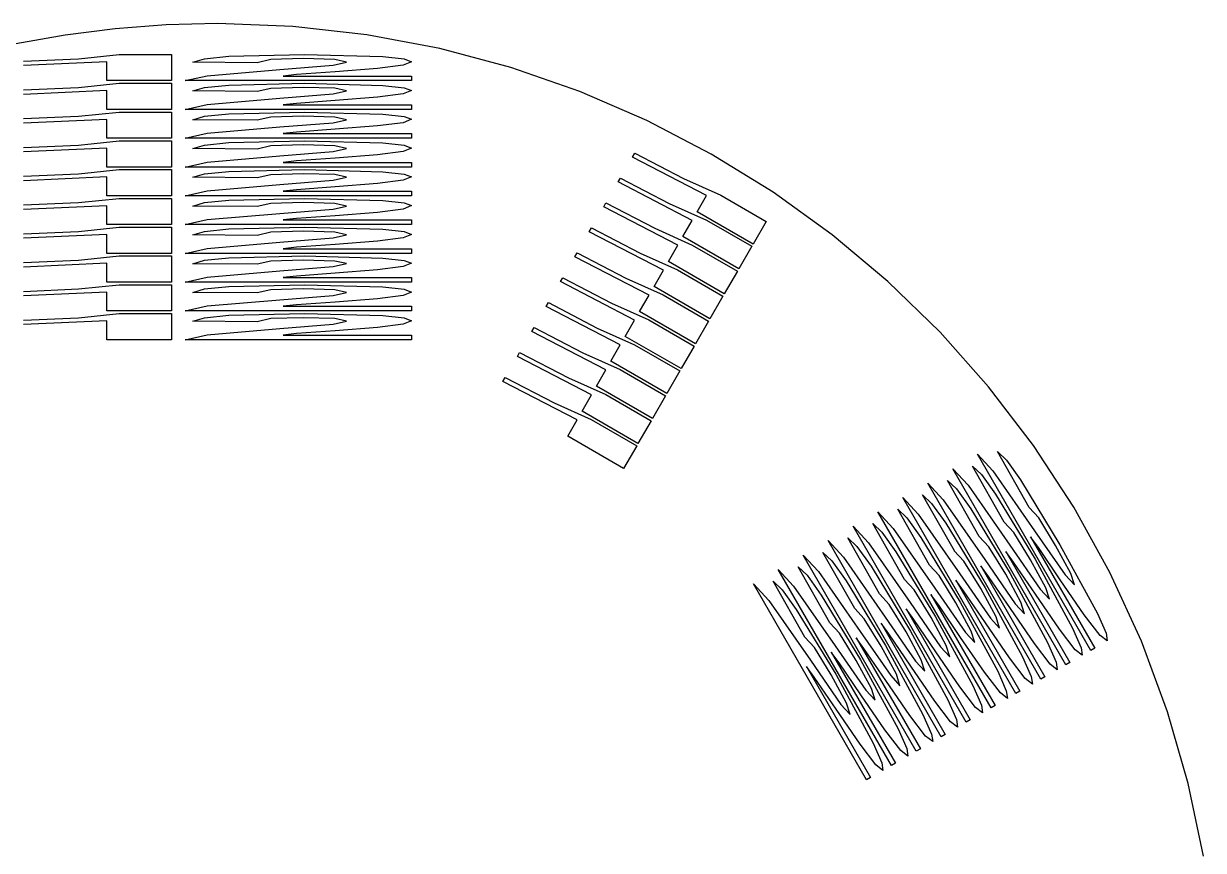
# Model space of a CAD drawing. Extents: x -1 to 188, y 67 to 298.
# Drawn here: x 88.8 to 187.2, y 164.8 to 233.7 of the extents above; entities that cross this region are included whole.
import ezdxf

# ---------------------------------------------------------------- set-up
doc = ezdxf.new("R2010")
doc.units = 0

msp = doc.modelspace()

# ---------------------------------------------------------------- linework, layer by layer
at = {"layer": 'Ebene_1'}
for p, q in [((96.489139, 233.247431), (92.315455, 232.717079)), ((100.7244, 233.569484), (96.489139, 233.247431)), ((105.016, 233.678), (100.7244, 233.569484)), ((111.298182, 233.4422), (105.016, 233.678)), ((117.481756, 232.744051), (111.298182, 233.4422)), ((92.315455, 232.717079), (88.208589, 231.98367)), ((123.545948, 231.597431), (117.481756, 232.744051)), ((129.469984, 230.016219), (123.545948, 231.597431)), ((95.79827, 230.490741), (88.84384, 230.175109)), ((95.79827, 230.490741), (88.84384, 230.175109)), ((88.84401, 230.553176), (93.42282, 230.754704)), ((88.84401, 230.553176), (93.42282, 230.754704)), ((93.42282, 230.754703), (96.81382, 231.102934)), ((93.42282, 230.754703), (96.81382, 231.102934)), ((95.7984, 228.921), (95.7984, 230.491)), ((95.7984, 228.921), (95.7984, 230.491)), ((96.81373, 231.10222), (101.182, 231.103)), ((96.81373, 231.10222), (101.182, 231.103)), ((101.1818, 231.10222), (101.182, 228.921)), ((101.182, 231.103), (101.182, 228.921)), ((102.949442, 230.459478), (103.940883, 230.754734)), ((102.949442, 230.459478), (103.940883, 230.754734)), ((108.313872, 230.41792), (102.949452, 230.459459)), ((108.313872, 230.41792), (102.949452, 230.459459)), ((103.940883, 230.754734), (105.957282, 230.952931)), ((103.940883, 230.754734), (105.957282, 230.952931)), ((105.957272, 230.952931), (112.279482, 231.102595)), ((105.957272, 230.952931), (112.279482, 231.102595)), ((109.463232, 230.67879), (108.313742, 230.417985)), ((109.463232, 230.67879), (108.313742, 230.417985)), ((112.145382, 230.757326), (109.463232, 230.67879)), ((112.145382, 230.757326), (109.463232, 230.67879)), ((114.808372, 230.681753), (112.145382, 230.757326)), ((114.808372, 230.681753), (112.145382, 230.757326)), ((112.279522, 231.1026), (118.812472, 230.929224)), ((112.279522, 231.1026), (118.812472, 230.929224)), ((114.674265, 230.213495), (115.785445, 230.46837)), ((114.674265, 230.213495), (115.785445, 230.46837)), ((115.785442, 230.46837), (114.808377, 230.681754)), ((115.785442, 230.46837), (114.808377, 230.681754)), ((118.812472, 230.929224), (120.594188, 230.734733)), ((118.812472, 230.929224), (120.594188, 230.734733)), ((121.18809, 230.498009), (120.498372, 230.217943)), ((121.18809, 230.498009), (120.498372, 230.217943)), ((120.594188, 230.734733), (121.188092, 230.498009)), ((120.594188, 230.734733), (121.188092, 230.498009)), ((102.317185, 228.921332), (104.156365, 229.336246)), ((102.317185, 228.921332), (104.156365, 229.336246)), ((104.156365, 229.336246), (110.210355, 229.857853)), ((104.156365, 229.336246), (110.210355, 229.857853)), ((110.210405, 229.857853), (114.674265, 230.213495)), ((110.210405, 229.857853), (114.674265, 230.213495)), ((110.4978, 229.307556), (121.188, 229.308)), ((110.4978, 229.307556), (121.188, 229.308)), ((111.58982, 229.423681), (110.49781, 229.308095)), ((111.58982, 229.423681), (110.49781, 229.308095)), ((114.82756, 229.663737), (111.58982, 229.423681)), ((114.82756, 229.663737), (111.58982, 229.423681)), ((118.35266, 229.94084), (114.82755, 229.663737)), ((118.35266, 229.94084), (114.82755, 229.663737)), ((120.49838, 230.217943), (118.35265, 229.94084)), ((120.49838, 230.217943), (118.35265, 229.94084)), ((121.1879, 229.307556), (121.188, 228.921)), ((121.1879, 229.307556), (121.188, 228.921)), ((135.233094, 228.014292), (129.469984, 230.016219)), ((88.84401, 228.153287), (93.42282, 228.354817)), ((93.42282, 228.354817), (96.81382, 228.703051)), ((101.18187, 228.92176), (95.7984, 228.921)), ((101.18187, 228.92176), (95.7984, 228.921)), ((96.81373, 228.70322), (101.182, 228.703)), ((101.182, 228.703), (101.182, 226.522)), ((121.188, 228.921), (102.317, 228.921)), ((121.188, 228.921), (102.317, 228.921)), ((102.949442, 228.06033), (103.940883, 228.355584)), ((103.940883, 228.355584), (105.957282, 228.55378)), ((105.957272, 228.55378), (112.279482, 228.703447)), ((109.463232, 228.279642), (108.313742, 228.01884)), ((112.145382, 228.358178), (109.463232, 228.279642)), ((114.808372, 228.282606), (112.145382, 228.358178)), ((112.279522, 228.703449), (118.812472, 228.530073)), ((115.785442, 228.069222), (114.808377, 228.282606)), ((118.812472, 228.530073), (120.594188, 228.335582)), ((120.594188, 228.335582), (121.188092, 228.098858)), ((95.79827, 228.090852), (88.84384, 227.775223)), ((95.7984, 226.522), (95.7984, 228.091)), ((108.313872, 228.018923), (102.949452, 228.060197)), ((104.156365, 226.937098), (110.210355, 227.458705)), ((110.210405, 227.458705), (114.674265, 227.814347)), ((114.674265, 227.814347), (115.785445, 228.069222)), ((118.35266, 227.541689), (114.82755, 227.264586)), ((120.49838, 227.818792), (118.35265, 227.541689)), ((121.18809, 228.098858), (120.498372, 227.818792)), ((140.814502, 225.605527), (135.233094, 228.014292)), ((93.42282, 225.955666), (96.81382, 226.303897)), ((101.18187, 226.52176), (95.7984, 226.522)), ((96.81373, 226.30349), (101.182, 226.304)), ((101.182, 226.304), (101.182, 224.122)), ((121.188, 226.522), (102.317, 226.522)), ((102.317185, 226.522184), (104.156365, 226.937098)), ((105.957272, 226.153894), (112.279482, 226.303561)), ((110.4978, 226.90882), (121.188, 226.909)), ((111.58982, 227.02453), (110.49781, 226.908947)), ((114.82756, 227.264586), (111.58982, 227.02453)), ((112.279522, 226.303563), (118.812472, 226.130187)), ((121.1879, 226.90882), (121.188, 226.522)), ((95.79827, 225.691701), (88.84384, 225.376072)), ((88.84401, 225.754136), (93.42282, 225.955666)), ((95.7984, 224.122), (95.7984, 225.692)), ((102.949442, 225.660444), (103.940883, 225.955698)), ((108.313872, 225.618923), (102.949452, 225.660462)), ((103.940883, 225.955698), (105.957282, 226.153894)), ((109.463232, 225.879756), (108.313742, 225.618951)), ((112.145382, 225.958292), (109.463232, 225.879756)), ((110.210405, 225.058817), (114.674265, 225.414456)), ((114.808372, 225.882719), (112.145382, 225.958292)), ((114.674265, 225.414457), (115.785445, 225.669332)), ((115.785442, 225.669333), (114.808377, 225.882719)), ((120.49838, 225.418906), (118.35265, 225.141803)), ((118.812472, 226.130187), (120.594188, 225.935696)), ((121.18809, 225.698972), (120.498372, 225.418906)), ((120.594188, 225.935696), (121.188092, 225.698972)), ((146.193437, 222.803804), (140.814502, 225.605527)), ((102.317185, 224.122296), (104.156365, 224.53721)), ((104.156365, 224.53721), (110.210355, 225.058817)), ((110.4978, 224.50882), (121.188, 224.509)), ((111.58982, 224.624641), (110.49781, 224.509058)), ((114.82756, 224.8647), (111.58982, 224.624641)), ((118.35266, 225.141803), (114.82755, 224.8647)), ((121.1879, 224.50882), (121.188, 224.122)), ((88.84401, 223.35425), (93.42282, 223.55578)), ((93.42282, 223.55578), (96.81382, 223.904011)), ((101.18187, 224.12249), (95.7984, 224.122)), ((96.81373, 223.90422), (101.182, 223.904)), ((101.182, 223.904), (101.182, 221.723)), ((121.188, 224.122), (102.317, 224.122)), ((102.949442, 223.261291), (103.940883, 223.556548)), ((103.940883, 223.556548), (105.957282, 223.754744)), ((105.957272, 223.754743), (112.279482, 223.90441)), ((109.463232, 223.480603), (108.313742, 223.219801)), ((112.145382, 223.559142), (109.463232, 223.480604)), ((114.808372, 223.483567), (112.145382, 223.55914)), ((112.279522, 223.904412), (118.812472, 223.731036)), ((115.785442, 223.270181), (114.808377, 223.483567)), ((118.812472, 223.731036), (120.594188, 223.536545)), ((120.594188, 223.536545), (121.188092, 223.299821)), ((95.79827, 223.292815), (88.84384, 222.977186)), ((95.7984, 221.723), (95.7984, 223.292)), ((108.313872, 223.219924), (102.949452, 223.261198)), ((104.15596, 222.138393), (110.20995, 222.66)), ((110.21, 222.66), (114.67386, 223.015639)), ((114.82756, 222.465549), (111.58982, 222.22549)), ((114.674265, 223.015305), (115.785445, 223.27018)), ((118.35266, 222.742652), (114.82755, 222.465549)), ((120.49838, 223.019755), (118.35265, 222.742652)), ((121.18809, 223.299821), (120.498372, 223.019755)), ((139.62, 222.556), (139.808912, 222.883289)), ((139.62, 222.556), (139.808912, 222.883289)), ((145.800602, 219.352189), (139.620082, 222.556059)), ((145.800602, 219.352189), (139.620082, 222.556059)), ((139.808631, 222.884075), (143.874761, 220.769195)), ((139.809015, 222.883294), (143.875145, 220.768414)), ((151.349125, 219.623), (146.193437, 222.803804)), ((93.42282, 221.15665), (96.81382, 221.504881)), ((101.18187, 221.72276), (95.7984, 221.723)), ((96.81373, 221.50549), (101.182, 221.505)), ((101.182, 221.505), (101.182, 219.324)), ((102.31678, 221.723479), (104.15596, 222.138393)), ((121.188, 221.723), (102.317, 221.723)), ((105.957272, 221.355878), (112.279482, 221.505545)), ((110.4978, 222.10982), (121.188, 222.11)), ((111.58982, 222.22549), (110.49781, 222.109907)), ((112.279522, 221.505547), (118.812472, 221.332171)), ((121.1879, 222.10982), (121.188, 221.723)), ((95.79827, 220.892688), (88.84384, 220.577056)), ((88.84401, 220.95512), (93.42282, 221.15665)), ((95.7984, 219.324), (95.7984, 220.893)), ((102.949442, 220.862428), (103.940883, 221.157682)), ((108.313872, 220.820923), (102.949452, 220.862462)), ((103.940883, 221.157682), (105.957282, 221.355878)), ((109.463232, 221.08174), (108.313742, 220.820935)), ((112.145382, 221.160276), (109.463232, 221.08174)), ((110.210405, 220.260801), (114.674265, 220.61644)), ((114.808372, 221.084703), (112.145382, 221.160276)), ((114.674265, 220.616441), (115.785445, 220.871316)), ((115.785442, 220.871317), (114.808377, 221.084703)), ((120.49838, 220.62089), (118.35265, 220.343787)), ((118.812472, 221.332171), (120.594188, 221.13768)), ((121.18809, 220.900956), (120.498372, 220.62089)), ((120.594188, 221.13768), (121.188092, 220.900956)), ((138.42, 220.479), (138.608912, 220.806025)), ((144.600522, 217.275035), (138.420002, 220.478905)), ((138.609561, 220.806179), (142.675691, 218.691299)), ((143.874761, 220.769205), (146.985571, 219.375275)), ((143.875145, 220.768424), (146.985955, 219.374494)), ((102.317185, 219.32428), (104.156365, 219.739194)), ((104.156365, 219.739194), (110.210355, 220.260801)), ((110.4978, 219.71082), (121.188, 219.711)), ((111.58982, 219.826625), (110.49781, 219.711042)), ((114.82756, 220.066684), (111.58982, 219.826625)), ((118.35266, 220.343787), (114.82755, 220.066684)), ((121.1879, 219.71082), (121.188, 219.324)), ((156.260794, 216.076993), (151.349125, 219.623)), ((95.79827, 218.493799), (88.84384, 218.17817)), ((88.84401, 218.556234), (93.42282, 218.757764)), ((93.42282, 218.757764), (96.81382, 219.105995)), ((101.18187, 219.32376), (95.7984, 219.324)), ((95.7984, 216.924), (95.7984, 218.494)), ((96.81373, 219.10522), (101.182, 219.106)), ((101.182, 219.106), (101.182, 216.924)), ((121.188, 219.324), (102.317, 219.324)), ((102.949442, 218.462276), (103.940883, 218.757533)), ((108.313872, 218.42066), (102.949452, 218.462199)), ((103.940883, 218.757533), (105.957282, 218.955729)), ((105.957272, 218.955728), (112.279482, 219.105395)), ((109.463232, 218.681589), (108.313742, 218.420787)), ((112.145382, 218.760128), (109.463232, 218.681589)), ((114.808372, 218.684553), (112.145382, 218.760125)), ((112.279522, 219.105397), (118.812472, 218.932021)), ((114.674265, 218.21629), (115.785445, 218.471165)), ((115.785442, 218.471166), (114.808377, 218.684552)), ((118.812472, 218.932021), (120.594188, 218.73753)), ((121.18809, 218.500806), (120.498372, 218.22074)), ((120.594188, 218.73753), (121.188092, 218.500806)), ((137.221, 218.401), (137.409912, 218.728289)), ((137.41, 218.728), (141.47613, 216.61312)), ((142.675691, 218.691299), (145.786501, 217.297379)), ((145.015912, 217.993259), (145.800665, 219.352159)), ((145.015912, 217.993259), (145.800665, 219.352159)), ((146.985611, 219.375165), (150.768351, 217.191295)), ((146.985995, 219.374384), (150.768735, 217.190514)), ((104.156365, 217.339043), (110.210355, 217.86065)), ((110.210405, 217.86065), (114.674265, 218.216289)), ((114.82756, 217.666534), (111.58982, 217.426475)), ((118.35266, 217.943637), (114.82755, 217.666534)), ((120.49838, 218.22074), (118.35265, 217.943637)), ((143.401452, 215.197139), (137.220932, 218.401009)), ((149.678125, 215.301389), (145.015905, 217.993259)), ((149.678125, 215.301389), (145.015905, 217.993259)), ((93.42282, 216.357878), (96.81382, 216.706109)), ((101.18187, 216.92476), (95.7984, 216.924)), ((96.81373, 216.70622), (101.182, 216.706)), ((101.182, 216.706), (101.182, 214.525)), ((121.188, 216.924), (102.317, 216.924)), ((102.317185, 216.924129), (104.156365, 217.339043)), ((103.940883, 216.358645), (105.957282, 216.556841)), ((105.957272, 216.556841), (112.279482, 216.706505)), ((110.4978, 217.31082), (121.188, 217.311)), ((111.58982, 217.426475), (110.49781, 217.310892)), ((112.279522, 216.706507), (118.812472, 216.533134)), ((118.812472, 216.533134), (120.594188, 216.338642)), ((121.1879, 217.31082), (121.188, 216.924)), ((136.020625, 216.322779), (136.209802, 216.650068)), ((136.209675, 216.650139), (140.275805, 214.535259)), ((141.475495, 216.613188), (144.586305, 215.219268)), ((143.815902, 215.916005), (144.600391, 217.274905)), ((145.786621, 217.297419), (149.569361, 215.113289)), ((150.768351, 217.191295), (149.677741, 215.302175)), ((150.768735, 217.190514), (149.678125, 215.301394)), ((95.79827, 216.094648), (88.84384, 215.779019)), ((88.84401, 216.156348), (93.42282, 216.357878)), ((95.7984, 214.525), (95.7984, 216.094)), ((102.949442, 216.063388), (103.940883, 216.358645)), ((108.313872, 216.021923), (102.949452, 216.063462)), ((109.463232, 216.282701), (108.313742, 216.021899)), ((112.145382, 216.36124), (109.463232, 216.282701)), ((110.210405, 215.461766), (114.674265, 215.817405)), ((114.808372, 216.285665), (112.145382, 216.36124)), ((114.674265, 215.817406), (115.785445, 216.072281)), ((115.785442, 216.072281), (114.808377, 216.285665)), ((118.35266, 215.54475), (114.82755, 215.267644)), ((120.49838, 215.821853), (118.35265, 215.54475)), ((121.18809, 216.101919), (120.498372, 215.821853)), ((120.594188, 216.338642), (121.188092, 216.101919)), ((142.201262, 213.119018), (136.020742, 216.322888)), ((148.478121, 213.224405), (143.815901, 215.916005)), ((160.90767, 212.17966), (156.260794, 216.076993)), ((101.18187, 214.52476), (95.7984, 214.525)), ((121.188, 214.525), (102.317, 214.525)), ((102.317185, 214.525245), (104.156365, 214.940159)), ((104.156365, 214.940159), (110.210355, 215.461766)), ((110.4978, 214.91182), (121.188, 214.912)), ((111.58982, 215.027588), (110.49781, 214.912005)), ((114.82756, 215.267644), (111.58982, 215.027588)), ((121.1879, 214.91182), (121.188, 214.525)), ((134.821, 214.245), (135.009912, 214.572289)), ((135.01, 214.572), (139.07613, 212.45712)), ((140.275805, 214.535259), (143.386615, 213.141339)), ((142.616912, 213.838009), (143.401401, 215.197169)), ((144.586225, 215.219208), (148.369235, 213.035338)), ((149.569361, 215.113289), (148.478751, 213.224429)), ((95.79827, 213.694762), (88.84384, 213.37913)), ((88.84401, 213.757197), (93.42282, 213.958727)), ((93.42282, 213.958727), (96.81382, 214.306958)), ((95.7984, 212.126), (95.7984, 213.695)), ((96.81373, 214.30722), (101.182, 214.307)), ((101.182, 214.307), (101.182, 212.126)), ((102.949442, 213.663502), (103.940883, 213.958759)), ((108.313872, 213.621923), (102.949452, 213.663462)), ((103.940883, 213.958759), (105.957282, 214.156955)), ((105.957272, 214.156955), (112.279482, 214.306619)), ((109.463232, 213.882815), (108.313742, 213.622013)), ((112.145382, 213.961354), (109.463232, 213.882815)), ((114.808372, 213.885779), (112.145382, 213.961354)), ((112.279522, 214.306621), (118.812472, 214.133248)), ((114.674265, 213.41752), (115.785445, 213.672395)), ((115.785442, 213.672395), (114.808377, 213.885779)), ((118.812472, 214.133248), (120.594188, 213.938757)), ((121.18809, 213.702033), (120.498372, 213.421967)), ((120.594188, 213.938757), (121.188092, 213.702033)), ((141.001572, 211.041099), (134.821052, 214.244969)), ((147.279131, 211.146399), (142.616911, 213.837999)), ((102.31678, 212.125477), (104.15596, 212.540393)), ((104.15596, 212.540393), (110.20995, 213.062)), ((110.21, 213.062), (114.67386, 213.417639)), ((111.58982, 212.627702), (110.49781, 212.512119)), ((114.82756, 212.867758), (111.58982, 212.627702)), ((118.35266, 213.144861), (114.82755, 212.867758)), ((120.49838, 213.421967), (118.35265, 213.144861)), ((141.416532, 211.760048), (142.201285, 213.118948)), ((143.386615, 213.141429), (147.169355, 210.957299)), ((148.369235, 213.035338), (147.278625, 211.146218)), ((88.84401, 211.357311), (93.42282, 211.558841)), ((93.42282, 211.558841), (96.81382, 211.907069)), ((101.18187, 212.12576), (95.7984, 212.126)), ((96.81373, 211.90722), (101.182, 211.907)), ((101.182, 211.907), (101.182, 209.726)), ((121.188, 212.126), (102.317, 212.126)), ((102.949442, 211.264351), (103.940883, 211.559607)), ((103.940883, 211.559607), (105.957282, 211.757804)), ((105.957272, 211.757804), (112.279482, 211.907468)), ((112.145382, 211.5622), (109.463232, 211.483664)), ((110.4978, 212.512556), (121.188, 212.512)), ((114.808372, 211.486627), (112.145382, 211.5622)), ((112.279522, 211.90747), (118.812472, 211.734097)), ((118.812472, 211.734097), (120.594188, 211.539605)), ((120.594188, 211.539605), (121.188092, 211.302882)), ((121.1879, 212.512556), (121.188, 212.126)), ((139.802502, 208.963199), (133.621972, 212.167069)), ((133.622, 212.167), (133.810912, 212.494289)), ((133.810541, 212.494075), (137.876671, 210.379195)), ((139.076731, 212.457369), (142.187541, 211.063449)), ((146.078745, 209.068178), (141.416525, 211.760048)), ((165.268981, 207.94488), (160.90767, 212.17966)), ((95.79827, 211.295876), (88.84384, 210.980244)), ((95.7984, 209.726), (95.7984, 211.295)), ((108.313872, 211.222923), (102.949452, 211.264462)), ((104.156365, 210.141123), (110.210355, 210.662727)), ((109.463232, 211.483664), (108.313742, 211.222862)), ((110.210405, 210.662727), (114.674265, 211.018369)), ((114.674265, 211.018369), (115.785445, 211.273244)), ((115.785442, 211.273244), (114.808377, 211.486628)), ((118.35266, 210.745713), (114.82755, 210.468607)), ((120.49838, 211.022816), (118.35265, 210.745713)), ((121.18809, 211.302882), (120.498372, 211.022816)), ((140.216912, 209.682009), (141.001665, 211.041169)), ((142.187611, 211.063419), (145.970351, 208.879289)), ((147.169355, 210.957289), (146.078745, 209.068169)), ((101.18187, 209.72576), (95.7984, 209.726)), ((121.187865, 209.726176), (102.317, 209.726)), ((102.317185, 209.726206), (104.156365, 210.141122)), ((110.4978, 210.11282), (121.188, 210.113)), ((111.58982, 210.228551), (110.49781, 210.112968)), ((114.82756, 210.468607), (111.58982, 210.228551)), ((121.1879, 210.11282), (121.188, 209.726)), ((138.602422, 206.885035), (132.421902, 210.088905)), ((132.422, 210.089), (132.610912, 210.416025)), ((132.611, 210.416), (136.67713, 208.30112)), ((137.876671, 210.379195), (140.987481, 208.985275)), ((144.879125, 206.990399), (140.216905, 209.681999)), ((95.79827, 208.895725), (88.84384, 208.580093)), ((88.84401, 208.95816), (93.42282, 209.159688)), ((93.42282, 209.159687), (96.81382, 209.507921)), ((95.7984, 207.327), (95.7984, 208.896)), ((96.81373, 209.50822), (101.182, 209.508)), ((101.182, 209.508), (101.182, 207.327)), ((102.949442, 208.865462), (103.940883, 209.160718)), ((108.313872, 208.82392), (102.949452, 208.865459)), ((103.940883, 209.160718), (105.957282, 209.358915)), ((105.957272, 209.358915), (112.279482, 209.508579)), ((109.463232, 209.084774), (108.313742, 208.823972)), ((112.145382, 209.16331), (109.463232, 209.084774)), ((110.210405, 208.263837), (114.674265, 208.619479)), ((114.808372, 209.087737), (112.145382, 209.16331)), ((112.279522, 209.508584), (118.812472, 209.335208)), ((114.674265, 208.619479), (115.785445, 208.874354)), ((115.785442, 208.874354), (114.808377, 209.087738)), ((120.49838, 208.623927), (118.35265, 208.346824)), ((118.812472, 209.335208), (120.594188, 209.140718)), ((121.18809, 208.903996), (120.498372, 208.623927)), ((120.594188, 209.140718), (121.188092, 208.903996)), ((139.017902, 207.604259), (139.802391, 208.963159)), ((140.987351, 208.985145), (144.770361, 206.801275)), ((145.970351, 208.879289), (144.879741, 206.990429)), ((102.317185, 207.327316), (104.156365, 207.74223)), ((104.156365, 207.74223), (110.210355, 208.263837)), ((110.4978, 207.713556), (121.188, 207.714)), ((111.58982, 207.829665), (110.49781, 207.714082)), ((114.82756, 208.069721), (111.58982, 207.829665)), ((118.35266, 208.346824), (114.82755, 208.069721)), ((121.1879, 207.713556), (121.188, 207.327)), ((131.222, 208.011), (131.411, 208.338)), ((137.4027, 204.80685), (131.22218, 208.01072)), ((131.41098, 208.33813), (135.47711, 206.22325)), ((136.676933, 208.30101), (139.787743, 206.90709)), ((143.680121, 204.912389), (139.017901, 207.604259)), ((169.323953, 203.386531), (165.268981, 207.94488)), ((101.18187, 207.32676), (95.7984, 207.327)), ((121.188, 207.327), (102.317, 207.327)), ((137.817912, 205.525995), (138.602401, 206.885155)), ((139.787693, 206.90712), (143.570703, 204.72299)), ((144.770361, 206.801275), (143.679751, 204.912155)), ((130.022709, 205.93277), (130.211621, 206.260059)), ((136.203241, 202.729019), (130.022721, 205.932889)), ((130.211659, 206.26013), (134.277789, 204.14525)), ((135.47711, 206.22325), (138.58792, 204.82933)), ((136.618, 203.44771), (137.402753, 204.80687)), ((142.480131, 202.834385), (137.817911, 205.525985)), ((138.58795, 204.82926), (142.37069, 202.64539)), ((143.570703, 204.72299), (142.480093, 202.83413)), ((135.003462, 200.651089), (128.822942, 203.854959)), ((128.823, 203.855), (129.011912, 204.182289)), ((129.011638, 204.18193), (133.077768, 202.06705)), ((134.277789, 204.14525), (137.388599, 202.75133)), ((135.418, 201.37), (136.203, 202.729)), ((141.280213, 200.7561), (136.617993, 203.4477)), ((137.388709, 202.75142), (141.171449, 200.56729)), ((173.051814, 198.518491), (169.323953, 203.386531)), ((133.077768, 202.06705), (136.188578, 200.67313)), ((142.37069, 202.64539), (141.28008, 200.75627)), ((140.08046, 198.67823), (135.41824, 201.3701)), ((134.219, 199.292), (135.003489, 200.65116)), ((136.188488, 200.67312), (139.971498, 198.48899)), ((141.171449, 200.56728), (140.080839, 198.67816)), ((138.881219, 196.60039), (134.218999, 199.29199)), ((139.971498, 198.48899), (138.880888, 196.60013)), ((177.837, 181.43), (168.402, 197.772)), ((177.837, 181.43), (168.402, 197.772)), ((168.40236, 197.77243), (169.68128, 196.38711)), ((168.40236, 197.77243), (169.68128, 196.38711)), ((170.05, 197.994), (170.801418, 197.283017)), ((172.696, 193.327), (170.05, 197.994)), ((170.05, 197.994), (170.801418, 197.283017)), ((172.696, 193.327), (170.05, 197.994)), ((176.431791, 193.354637), (173.051814, 198.518491)), ((170.618229, 192.1276), (167.971869, 196.79405)), ((167.972, 196.794), (168.723418, 196.083019)), ((170.801418, 197.283017), (171.98126, 195.63586)), ((170.801418, 197.283017), (171.98126, 195.63586)), ((166.323818, 196.572436), (167.602738, 195.187116)), ((175.76, 180.23), (166.324, 196.572)), ((168.723418, 196.083019), (169.90326, 194.43586)), ((169.68128, 196.38711), (173.16, 191.405)), ((169.68128, 196.38711), (173.16, 191.405)), ((164.245917, 195.372516), (165.524837, 193.987196)), ((173.682, 179.03), (164.246, 195.373)), ((165.894102, 195.5941), (166.64552, 194.88312)), ((168.540228, 190.92777), (165.894138, 195.59422)), ((166.64552, 194.88312), (167.825362, 193.23596)), ((167.602738, 195.187116), (171.081458, 190.205006)), ((171.981401, 195.635263), (175.272121, 190.234903)), ((171.981431, 195.635233), (175.272151, 190.234873)), ((162.168, 194.173), (163.44692, 192.78768)), ((171.604, 177.83), (162.168, 194.173)), ((166.463, 189.729), (163.816, 194.395)), ((163.81602, 194.39444), (164.567438, 193.683458)), ((165.524837, 193.987196), (169.003557, 189.005086)), ((169.903262, 194.436152), (173.193982, 189.035792)), ((169.526, 176.631), (160.09, 192.974)), ((160.090556, 192.973556), (161.369476, 191.588236)), ((161.73874, 193.19513), (162.490158, 192.48415)), ((164.384903, 188.52868), (161.738813, 193.19513)), ((164.567438, 193.683458), (165.74728, 192.0363)), ((167.825362, 193.23597), (171.116082, 187.83561)), ((173.49685, 192.46257), (172.69624, 193.327659)), ((173.49685, 192.46257), (172.69624, 193.327659)), ((179.443111, 187.908847), (176.431791, 193.354637)), ((162.307327, 187.32863), (159.660967, 191.99508)), ((159.661, 191.995), (160.412417, 191.284019)), ((162.490158, 192.48415), (163.67, 190.83699)), ((163.447, 192.788), (166.92572, 187.80589)), ((165.74728, 192.03631), (169.038, 186.63595)), ((171.418829, 191.26255), (170.618219, 192.127636)), ((174.90594, 190.179029), (173.49685, 192.462569)), ((174.90594, 190.179029), (173.49685, 192.462569)), ((167.448, 175.431), (158.012, 191.774)), ((158.01283, 191.773426), (159.29175, 190.388106)), ((160.412417, 191.284019), (161.59226, 189.63686)), ((161.369476, 191.588236), (164.848196, 186.606126)), ((169.340928, 190.06264), (168.540318, 190.927726)), ((172.827919, 188.979006), (171.418829, 191.262546)), ((172.827158, 190.88062), (178.172268, 181.6226)), ((173.473268, 189.99277), (172.827162, 190.880695)), ((172.827188, 190.88059), (178.172298, 181.62257)), ((173.473298, 189.99274), (172.827192, 190.880665)), ((173.16, 191.405), (175.69992, 187.71701)), ((173.16, 191.405), (175.69992, 187.71701)), ((165.37, 174.232), (155.934, 190.574)), ((155.934692, 190.574549), (157.213612, 189.189219)), ((157.582992, 190.796082), (158.33441, 190.085099)), ((160.229, 186.129), (157.583, 190.796)), ((158.33441, 190.085099), (159.514252, 188.437942)), ((159.29175, 190.388106), (162.77047, 185.405996)), ((163.67, 190.837), (166.96072, 185.43664)), ((170.750018, 187.779096), (169.340928, 190.062636)), ((171.081458, 190.205006), (173.621378, 186.517016)), ((175.300032, 187.308845), (173.473272, 189.992775)), ((175.300062, 187.308815), (173.473302, 189.992745)), ((176.17199, 187.835029), (174.90594, 190.179029)), ((176.17199, 187.835029), (174.90594, 190.179029)), ((175.272111, 190.234943), (178.388441, 184.490563)), ((175.272141, 190.234913), (178.388471, 184.490533)), ((153.85636, 189.37442), (155.13528, 187.9891)), ((163.292, 173.032), (153.857, 189.375)), ((155.505, 189.596), (156.256418, 188.885019)), ((158.151118, 184.92951), (155.505028, 189.59596)), ((157.213612, 189.189229), (160.692332, 184.207119)), ((161.591422, 189.637122), (164.882142, 184.236762)), ((167.26292, 188.86363), (166.46231, 189.728716)), ((169.003557, 189.005096), (171.543477, 185.317096)), ((170.748928, 189.68159), (176.094298, 180.42357)), ((171.395138, 188.79367), (170.749032, 189.681592)), ((174.093969, 186.635006), (172.827919, 188.979006)), ((173.193972, 189.035842), (176.310302, 183.291452)), ((151.778851, 188.174879), (153.057771, 186.789559)), ((161.214, 171.832), (151.779, 188.175)), ((156.073291, 183.73002), (153.426931, 188.39647)), ((153.42703, 188.39644), (154.178448, 187.68546)), ((155.13528, 187.9891), (158.614, 183.00699)), ((156.256418, 188.885019), (157.43626, 187.23786)), ((159.514252, 188.437952), (162.804972, 183.037592)), ((165.185563, 187.66368), (164.384956, 188.528766)), ((168.67201, 186.580086), (167.26292, 188.863626)), ((169.317238, 187.59349), (168.671132, 188.481412)), ((168.671188, 188.48149), (174.016298, 179.22347)), ((173.221902, 186.109742), (171.395142, 188.793672)), ((149.701, 186.975), (150.97992, 185.58968)), ((159.136, 170.633), (149.701, 186.975)), ((151.349, 187.197), (152.100418, 186.486019)), ((153.995158, 182.53065), (151.349068, 187.1971)), ((154.178448, 187.68546), (155.35829, 186.0383)), ((157.436362, 187.237935), (160.727082, 181.837575)), ((163.107827, 186.46355), (162.30722, 187.328636)), ((166.594656, 185.380136), (165.185566, 187.663676)), ((166.593188, 187.28229), (171.938298, 178.02427)), ((167.239358, 186.39449), (166.593252, 187.282412)), ((166.925549, 187.806086), (169.465469, 184.118096)), ((171.144002, 184.909562), (169.317242, 187.593492)), ((172.016068, 185.435096), (170.750018, 187.779096)), ((171.116082, 187.83565), (174.232402, 182.09127)), ((177.302572, 184.394565), (175.300042, 187.308845)), ((177.302602, 184.394535), (175.300072, 187.308815)), ((175.699404, 187.71704), (176.47572, 186.88217)), ((175.699404, 187.71704), (176.47572, 186.88217)), ((176.47572, 186.882169), (176.171984, 187.835028)), ((176.47572, 186.882169), (176.171984, 187.835028)), ((182.065, 182.195), (179.443111, 187.908847)), ((152.100418, 186.486019), (153.28026, 184.83886)), ((153.057771, 186.789559), (156.536491, 181.807449)), ((155.35829, 186.03831), (158.64901, 180.63795)), ((161.0297, 185.26466), (160.229093, 186.129749)), ((164.51692, 184.180006), (163.10783, 186.463546)), ((165.161198, 185.19471), (164.515092, 186.082632)), ((164.515188, 186.08259), (169.860298, 176.82457)), ((164.848196, 186.606136), (167.388126, 182.918136)), ((169.066122, 183.710562), (167.239352, 186.394492)), ((169.93806, 184.236086), (168.67201, 186.580086)), ((169.038, 186.636), (172.15432, 180.89161)), ((175.224442, 183.195462), (173.221912, 186.109742)), ((173.62138, 186.517014), (174.397698, 185.682146)), ((174.397699, 185.682146), (174.09396, 186.635002)), ((150.979761, 185.59012), (154.458481, 180.60801)), ((162.438793, 182.981119), (161.029703, 185.264659)), ((162.77046, 185.406006), (165.31039, 181.718006)), ((166.987962, 182.510782), (165.161202, 185.194712)), ((167.860706, 183.036136), (166.594656, 185.380136)), ((166.960042, 185.436882), (170.076362, 179.692502)), ((171.543479, 185.317104), (172.319797, 184.482236)), ((172.319798, 184.482236), (172.016059, 185.435092)), ((153.279701, 184.838775), (156.570421, 179.438415)), ((158.951828, 184.06455), (158.151218, 184.929639)), ((160.360918, 181.781009), (158.951828, 184.064549)), ((160.692332, 184.207119), (163.232252, 180.519129)), ((162.437188, 184.88259), (167.782298, 175.62457)), ((163.083308, 183.99464), (162.437202, 184.882562)), ((164.910072, 181.310712), (163.083302, 183.994642)), ((165.78297, 181.836006), (164.51692, 184.180006)), ((164.882142, 184.236802), (167.998462, 178.492422)), ((169.465471, 184.118094), (170.241789, 183.283226)), ((170.24179, 183.283226), (169.938051, 184.236082)), ((173.146542, 181.995282), (171.144012, 184.909562)), ((178.615412, 182.674865), (177.302572, 184.394565)), ((178.615442, 182.674835), (177.302602, 184.394535)), ((178.388436, 184.490563), (179.110858, 182.850309)), ((178.388466, 184.490533), (179.110888, 182.850279)), ((156.873851, 182.86499), (156.073241, 183.730079)), ((158.614, 183.007), (161.15392, 179.319)), ((160.359928, 183.68349), (165.705298, 174.42547)), ((161.006138, 182.79546), (160.360032, 183.683382)), ((162.804972, 183.037632), (165.921292, 177.293252)), ((168.164436, 182.083276), (167.860697, 183.036132)), ((171.068652, 180.796282), (169.066122, 183.710562)), ((176.537282, 181.475762), (175.224442, 183.195452)), ((176.310304, 183.291452), (177.032727, 181.651202)), ((154.795828, 181.66555), (153.995221, 182.530639)), ((158.282941, 180.581449), (156.873851, 182.864989)), ((158.928248, 181.59545), (158.282142, 182.483375)), ((158.282188, 182.48329), (163.627298, 173.22527)), ((162.832902, 180.111532), (161.006132, 182.795462)), ((163.704843, 180.637119), (162.438793, 182.981119)), ((168.990502, 179.596502), (166.987972, 182.510782)), ((167.38812, 182.918144), (168.164436, 182.083276)), ((174.232404, 182.09127), (174.954826, 180.451016)), ((179.202802, 182.217615), (178.615409, 182.674873)), ((179.202832, 182.217585), (178.615439, 182.674843)), ((179.110858, 182.850309), (179.202801, 182.217613)), ((179.110888, 182.850279), (179.202831, 182.217583)), ((184.251183, 176.30085), (182.065, 182.195)), ((156.204921, 179.382009), (154.795831, 181.665549)), ((156.204188, 181.28359), (161.549298, 172.02557)), ((156.850368, 180.39569), (156.204262, 181.283612)), ((156.536481, 181.807449), (159.076411, 178.119459)), ((160.755012, 178.911525), (158.928242, 181.595455)), ((161.626968, 179.437009), (160.360918, 181.781009)), ((160.727082, 181.837615), (163.843402, 176.093235)), ((166.912602, 178.396432), (164.910072, 181.310712)), ((165.310384, 181.718014), (166.0867, 180.883146)), ((166.0867, 180.883146), (165.782961, 181.836005)), ((174.459382, 180.275582), (173.146542, 181.995272)), ((177.124672, 181.018502), (176.537279, 181.475762)), ((177.032727, 181.651202), (177.124672, 181.018502)), ((178.17226, 181.6226), (177.837298, 181.42919)), ((178.17226, 181.6226), (177.837298, 181.42919)), ((154.771568, 179.19629), (154.125462, 180.084215)), ((154.125548, 180.08427), (159.470658, 170.82625)), ((154.458471, 180.60801), (156.998401, 176.92002)), ((158.677132, 177.711762), (156.850372, 180.395692)), ((159.548991, 178.237449), (158.282941, 180.581449)), ((158.649, 180.638), (161.76533, 174.89361)), ((164.835432, 177.197252), (162.832902, 180.111532)), ((163.232254, 180.519127), (164.008572, 179.684259)), ((164.008573, 179.684259), (163.704834, 180.637115)), ((172.381492, 179.076582), (171.068652, 180.796272)), ((172.154514, 180.892272), (172.876937, 179.252022)), ((175.046772, 179.818322), (174.459379, 180.27558)), ((174.954826, 180.451016), (175.046772, 179.81832)), ((176.09452, 180.4229), (175.759558, 180.22949)), ((156.598332, 176.512365), (154.771572, 179.196295)), ((157.470971, 177.038009), (156.204931, 179.382009)), ((156.570411, 179.438455), (159.686741, 173.694075)), ((161.154379, 179.319017), (161.930697, 178.484149)), ((161.930698, 178.484149), (161.626959, 179.437008)), ((170.303342, 177.876802), (168.990502, 179.596492)), ((170.076364, 179.692492), (170.798787, 178.052238)), ((172.968882, 178.619322), (172.381487, 179.076582)), ((172.876937, 179.252022), (172.968882, 178.619322)), ((174.01626, 179.2239), (173.681298, 179.03049)), ((159.076405, 178.119457), (159.852721, 177.284589)), ((159.852721, 177.284589), (159.548985, 178.237445)), ((162.757542, 175.997245), (160.755012, 178.911525)), ((168.225442, 176.676732), (166.912602, 178.396422)), ((167.998464, 178.492422), (168.720887, 176.852172)), ((160.679672, 174.797482), (158.677142, 177.711762)), ((166.148272, 175.477552), (164.835432, 177.197252)), ((165.921294, 177.293242), (166.643717, 175.652984)), ((170.890732, 177.419542), (170.303339, 177.876802)), ((170.798787, 178.052238), (170.890732, 177.419542)), ((171.93826, 178.0236), (171.603298, 177.83019)), ((158.600872, 173.598085), (156.598342, 176.512365)), ((156.998395, 176.92002), (157.774711, 176.08515)), ((157.774711, 176.085149), (157.470972, 177.038008)), ((168.812832, 176.219472), (168.225439, 176.676732)), ((168.720887, 176.852172), (168.812832, 176.219472)), ((169.86052, 176.8246), (169.525558, 176.63119)), ((185.972482, 170.320859), (184.251183, 176.30085)), ((164.070382, 174.277545), (162.757542, 175.997235)), ((163.843404, 176.093235), (164.565827, 174.452981)), ((166.735662, 175.020292), (166.148269, 175.477552)), ((166.643717, 175.652984), (166.735662, 175.020292)), ((167.78226, 175.6249), (167.447298, 175.43149)), ((161.992512, 173.077782), (160.679672, 174.797482)), ((161.765536, 174.893472), (162.487958, 173.253222)), ((164.657772, 173.820285), (164.070379, 174.277545)), ((164.565827, 174.452981), (164.657772, 173.820285)), ((165.70452, 174.4249), (165.369558, 174.23149)), ((159.913712, 171.878385), (158.600872, 173.598075)), ((159.686736, 173.694075), (160.409158, 172.053821)), ((162.487958, 173.253222), (162.579901, 172.620522)), ((163.62726, 173.2256), (163.292298, 173.03219)), ((162.579902, 172.620522), (161.992509, 173.077782)), ((160.501102, 171.421125), (159.913709, 171.878385)), ((160.409158, 172.053821), (160.501101, 171.421125)), ((161.54926, 172.0256), (161.214298, 171.83219)), ((159.47152, 170.8259), (159.136558, 170.63249)), ((187.233771, 164.279533), (185.972482, 170.320859))]:
    msp.add_line(p, q, dxfattribs=at)

doc.saveas('drawing.dxf')
